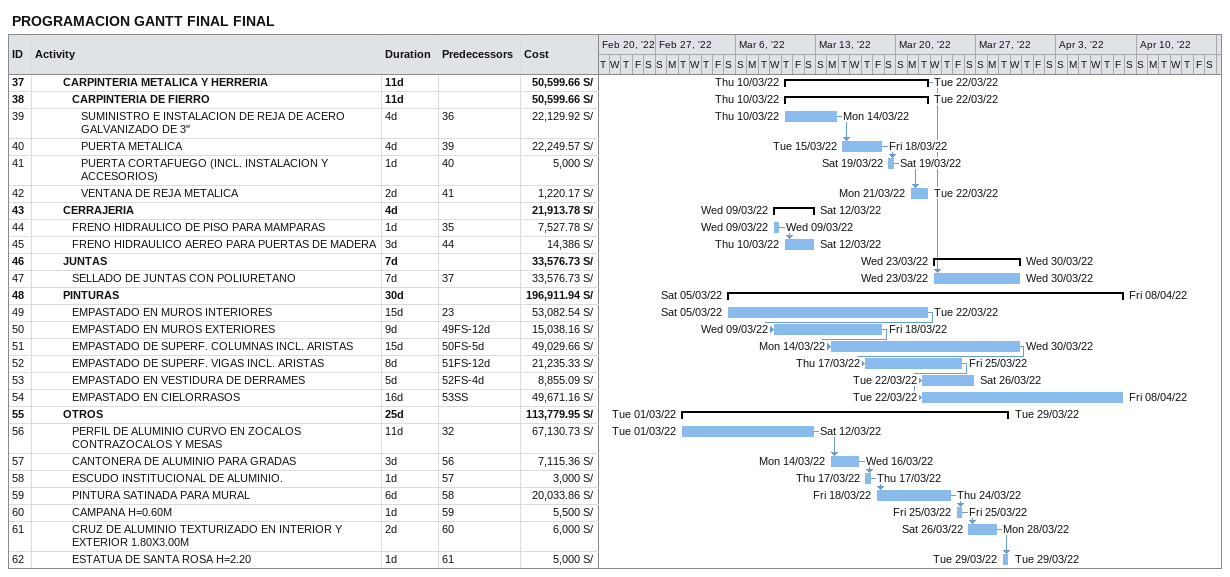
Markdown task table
PROGRAMACION GANTT FINAL FINAL

| ID | Level | Task | Duration | Start | Finish | Predecessors | Cost (S/) |
|---|---|---|---|---|---|---|---|
| 37 | 4 | **CARPINTERIA METALICA Y HERRERIA** | 11d | 2022-03-10 | 2022-03-22 |  | 50599.66 |
| 38 | 5 | **CARPINTERIA DE FIERRO** | 11d | 2022-03-10 | 2022-03-22 |  | 50599.66 |
| 39 | 6 | SUMINISTRO E INSTALACION DE REJA DE ACERO GALVANIZADO DE 3" | 4d | 2022-03-10 | 2022-03-14 | 36 | 22129.92 |
| 40 | 6 | PUERTA METALICA | 4d | 2022-03-15 | 2022-03-18 | 39 | 22249.57 |
| 41 | 6 | PUERTA CORTAFUEGO (INCL. INSTALACION Y ACCESORIOS) | 1d | 2022-03-19 | 2022-03-19 | 40 | 5000 |
| 42 | 6 | VENTANA DE REJA METALICA | 2d | 2022-03-21 | 2022-03-22 | 41 | 1220.17 |
| 43 | 4 | **CERRAJERIA** | 4d | 2022-03-09 | 2022-03-12 |  | 21913.78 |
| 44 | 5 | FRENO HIDRAULICO DE PISO PARA MAMPARAS | 1d | 2022-03-09 | 2022-03-09 | 35 | 7527.78 |
| 45 | 5 | FRENO HIDRAULICO AEREO PARA PUERTAS DE MADERA | 3d | 2022-03-10 | 2022-03-12 | 44 | 14386 |
| 46 | 4 | **JUNTAS** | 7d | 2022-03-23 | 2022-03-30 |  | 33576.73 |
| 47 | 5 | SELLADO DE JUNTAS CON POLIURETANO | 7d | 2022-03-23 | 2022-03-30 | 37 | 33576.73 |
| 48 | 4 | **PINTURAS** | 30d | 2022-03-05 | 2022-04-08 |  | 196911.94 |
| 49 | 5 | EMPASTADO EN MUROS INTERIORES | 15d | 2022-03-05 | 2022-03-22 | 23 | 53082.54 |
| 50 | 5 | EMPASTADO EN MUROS EXTERIORES | 9d | 2022-03-09 | 2022-03-18 | 49FS-12d | 15038.16 |
| 51 | 5 | EMPASTADO DE SUPERF. COLUMNAS INCL. ARISTAS | 15d | 2022-03-14 | 2022-03-30 | 50FS-5d | 49029.66 |
| 52 | 5 | EMPASTADO DE SUPERF. VIGAS INCL. ARISTAS | 8d | 2022-03-17 | 2022-03-25 | 51FS-12d | 21235.33 |
| 53 | 5 | EMPASTADO EN VESTIDURA DE DERRAMES | 5d | 2022-03-22 | 2022-03-26 | 52FS-4d | 8855.09 |
| 54 | 5 | EMPASTADO EN CIELORRASOS | 16d | 2022-03-22 | 2022-04-08 | 53SS | 49671.16 |
| 55 | 4 | **OTROS** | 25d | 2022-03-01 | 2022-03-29 |  | 113779.95 |
| 56 | 5 | PERFIL DE ALUMINIO CURVO EN ZOCALOS CONTRAZOCALOS Y MESAS | 11d | 2022-03-01 | 2022-03-12 | 32 | 67130.73 |
| 57 | 5 | CANTONERA DE ALUMINIO PARA GRADAS | 3d | 2022-03-14 | 2022-03-16 | 56 | 7115.36 |
| 58 | 5 | ESCUDO INSTITUCIONAL DE ALUMINIO. | 1d | 2022-03-17 | 2022-03-17 | 57 | 3000 |
| 59 | 5 | PINTURA SATINADA PARA MURAL | 6d | 2022-03-18 | 2022-03-24 | 58 | 20033.86 |
| 60 | 5 | CAMPANA H=0.60M | 1d | 2022-03-25 | 2022-03-25 | 59 | 5500 |
| 61 | 5 | CRUZ DE ALUMINIO TEXTURIZADO EN INTERIOR Y EXTERIOR 1.80X3.00M | 2d | 2022-03-26 | 2022-03-28 | 60 | 6000 |
| 62 | 5 | ESTATUA DE SANTA ROSA H=2.20 | 1d | 2022-03-29 | 2022-03-29 | 61 | 5000 |
